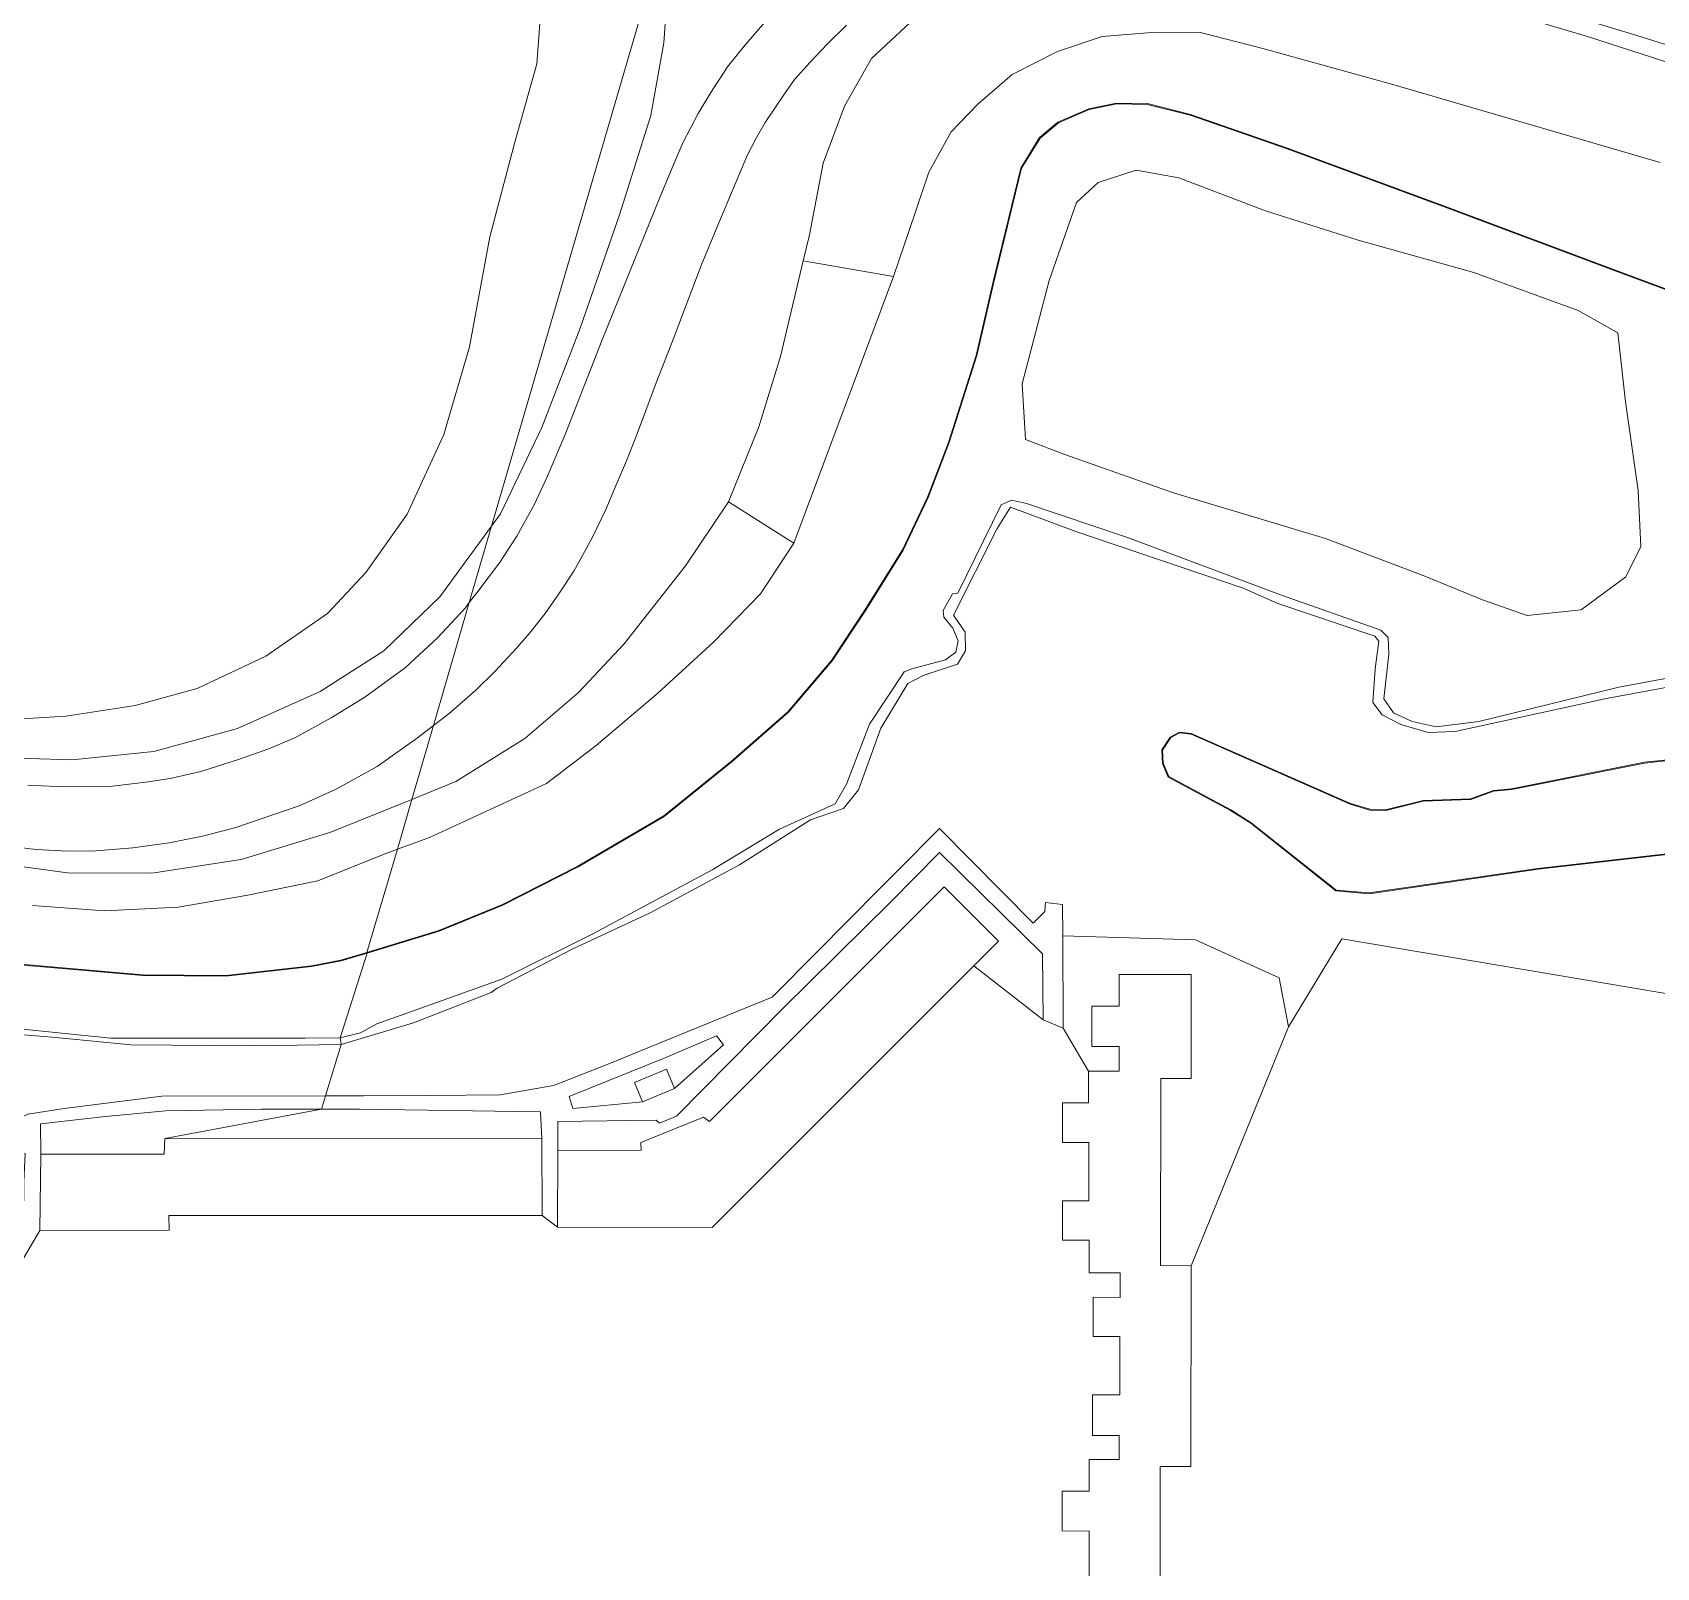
# Model space of a CAD drawing. Header units: metres. Extents: x 112942 to 118371, y 496117 to 499046.
# Drawn here: x 114960.1 to 115172.7, y 497473.6 to 497674.5 of the extents above; entities that cross this region are included whole.
import ezdxf

# ---------------------------------------------------------------- set-up
doc = ezdxf.new("R2010")
doc.units = ezdxf.units.M
doc.layers.add('B-WE-OG-TOPOKAART-G', color=253, linetype='Continuous', lineweight=18)

msp = doc.modelspace()

# ---------------------------------------------------------------- linework, layer by layer
at = {"layer": 'B-WE-OG-TOPOKAART-G'}
for points, elevation in [([(115028.823, 497518.133), (115028.86, 497528.163), (115039.778, 497528.185), (115039.748, 497529.206), (115047.927, 497532.525), (115048.7, 497531.971), (115079.428, 497562.644), (115086.519, 497555.554), (115083.294, 497552.329), (115049.053, 497518.095), (115028.823, 497518.133)], -0.436), ([(115039.941, 497534.534), (115038.889, 497537.071), (115043.071, 497538.805), (115044.123, 497536.269), (115039.941, 497534.534)], -0.401), ([(115026.813, 497519.651), (114977.959, 497519.654), (114977.981, 497517.725), (114961.068, 497517.7), (114961.192, 497527.677), (114977.358, 497527.688), (114977.45, 497529.732), (115026.775, 497529.666), (115026.813, 497519.651)], -0.484)]:
    msp.add_lwpolyline(points, close=True, dxfattribs=dict(at, elevation=elevation))
at = {"layer": 'B-WE-OG-TOPOKAART-G', "elevation": -0.524}
msp.add_lwpolyline([(115098.41, 497470.804), (115098.418, 497478.352), (115094.87, 497478.357), (115094.876, 497483.566), (115098.393, 497483.562), (115098.398, 497487.716), (115102.335, 497487.711), (115102.339, 497490.863), (115098.839, 497490.867), (115098.845, 497496.172), (115102.409, 497496.167), (115102.418, 497503.813), (115098.913, 497503.817), (115098.919, 497508.938), (115102.439, 497508.934), (115102.442, 497512.135), (115098.408, 497512.139), (115098.413, 497516.408), (115094.921, 497516.412), (115094.927, 497521.575), (115098.365, 497521.571), (115098.373, 497529.216), (115094.912, 497529.22), (115094.918, 497534.407), (115098.328, 497534.403), (115098.333, 497538.534), (115102.309, 497538.53), (115102.313, 497541.747), (115098.73, 497541.751), (115098.736, 497547.064), (115102.345, 497547.06), (115102.35, 497551.204), (115111.749, 497551.193), (115111.733, 497537.578), (115107.775, 497537.582), (115107.747, 497513.084), (115111.749, 497513.079), (115111.749, 497513.079), (115111.719, 497486.802), (115107.702, 497486.806), (115107.665, 497455.047)], dxfattribs=at)
at = {"layer": 'B-WE-OG-TOPOKAART-G'}
for points in [[(114958.054, 497721.998, -0.173), (114966.082, 497718.248, -0.145), (114975.684, 497712.538, -0.235), (114995.515, 497700.972, -0.256), (115011.414, 497693.367, -0.273), (115020.04, 497687.586, -0.257), (115024.052, 497682.406, -0.21), (115026.537, 497676.284, -0.063), (115026.094, 497670.355, 0.2), (115023.222, 497660.128, -0.121), (115019.976, 497647.737, -0.211), (115017.314, 497633.355, -0.274), (115013.957, 497621.884, -0.293), (115009.159, 497611.444, -0.367), (115003.747, 497603.786, -0.507), (114998.736, 497598.447, -0.523), (114990.626, 497592.834, -0.39), (114981.674, 497588.619, -0.307), (114973.546, 497586.386, -0.367), (114964.461, 497585.002, -0.34), (114951.466, 497584.219, -0.34)], [(114951.466, 497584.219, -0.34), (114964.461, 497585.002, -0.34), (114973.546, 497586.386, -0.367), (114981.674, 497588.619, -0.307), (114990.626, 497592.834, -0.39), (114998.736, 497598.447, -0.523), (115003.747, 497603.786, -0.507), (115009.159, 497611.444, -0.367), (115013.957, 497621.884, -0.293), (115017.314, 497633.355, -0.274), (115019.976, 497647.737, -0.211), (115023.222, 497660.128, -0.121), (115026.094, 497670.355, 0.2), (115026.537, 497676.284, -0.063), (115024.052, 497682.406, -0.21), (115020.04, 497687.586, -0.257), (115011.414, 497693.367, -0.273), (114995.515, 497700.972, -0.256), (114975.684, 497712.538, -0.235), (114966.082, 497718.248, -0.145), (114958.054, 497721.998, -0.173)], [(115042.338, 497685.771, 5.28), (115020.197, 497609.865, 2.693), (115013.417, 497600.597, 2.137), (115006.082, 497593.557, 1.92), (114997.776, 497588.23, 1.49), (114986.919, 497583.384, 1.34), (114975.993, 497580.388, 0.9), (114965.256, 497579.27, 0.73), (114953.953, 497579.65, 0.633)], [(115021.377, 497611.478, 2.79), (115020.197, 497609.865, 2.693), (115042.338, 497685.771, 5.28), (115043.307, 497681.287, 5.167), (115042.754, 497673.124, 4.88), (115041.042, 497663.598, 4.807), (115036.91, 497650.468, 4.693), (115031.785, 497635.777, 3.953), (115026.769, 497622.778, 3.427), (115021.377, 497611.478, 2.79)], [(115056.212, 497676.12, 5.965), (115053.239, 497672.701, 5.857), (115051.07, 497669.997, 5.785), (115048.88, 497666.61, 5.68), (115047.231, 497663.894, 5.614), (115045.234, 497660.033, 5.473), (115043.826, 497656.782, 5.362), (115042.219, 497652.886, 5.239), (115038.292, 497643.181, 4.873), (115034.663, 497634.242, 4.474), (115029.835, 497621.854, 3.895), (115027.487, 497616.323, 3.715), (115025.81, 497612.76, 3.547), (115023.483, 497608.575, 3.364), (115021.209, 497605.05, 3.22), (115018.282, 497601.157, 3.004), (115017.278, 497599.86, 2.871), (115020.197, 497609.865, 2.693), (115021.377, 497611.478, 2.79), (115026.769, 497622.778, 3.427), (115031.785, 497635.777, 3.953), (115036.91, 497650.468, 4.693), (115041.042, 497663.598, 4.807), (115042.754, 497673.124, 4.88), (115043.307, 497681.287, 5.167)], [(115076.846, 497677.52, 5.32), (115069.919, 497671.088, 5.04), (115066.373, 497664.842, 4.847), (115063.605, 497657.396, 4.603), (115061.788, 497648.012, 4.35), (115060.978, 497644.594, 4.245), (115058.013, 497632.086, 3.863), (115055.177, 497622.859, 3.693), (115051.179, 497613.045, 3.533), (115045.561, 497604.66, 3.063), (115037.566, 497594.476, 2.53), (115031.589, 497588.078, 2.157), (115024.563, 497582.095, 1.853), (115015.527, 497576.431, 1.777), (115009.767, 497574.11, 1.712), (115012.584, 497583.766, 2.813), (115014.657, 497585.369, 2.896), (115018.123, 497588.418, 2.998), (115020.607, 497590.864, 3.145), (115023.467, 497593.919, 3.304), (115025.185, 497595.898, 3.424), (115027.208, 497598.455, 3.526), (115029.002, 497600.994, 3.664), (115030.954, 497603.989, 3.802), (115032.305, 497606.407, 3.868), (115033.383, 497608.446, 3.988), (115035.161, 497612.049, 4.132), (115036.5, 497615.259, 4.231), (115037.834, 497618.436, 4.33), (115039.278, 497622.065, 4.471), (115041.735, 497628.607, 4.627), (115044.1, 497634.658, 4.738), (115047.601, 497644.001, 4.87), (115049.949, 497649.549, 4.99), (115053.67, 497658.463, 5.215), (115054.84, 497660.649, 5.254), (115055.996, 497662.697, 5.278), (115058.459, 497666.338, 5.407), (115059.853, 497668.309, 5.479), (115061.892, 497670.579, 5.545), (115064.157, 497672.984, 5.59), (115066.651, 497675.444, 5.68)], [(115173.152, 497657.452, 0.139), (115138.162, 497667.672, 0.058), (115121.138, 497672.39, -0.179), (115112.956, 497674.459, -0.2), (115106.044, 497674.419, -0.356), (115100.124, 497673.943, -0.338), (115094.261, 497672.001, -0.371), (115088.332, 497668.97, -0.455), (115083.838, 497665.099, -0.416), (115080.345, 497661.487, -0.482), (115077.414, 497656.176, -0.482), (115075.636, 497650.882, -0.347), (115072.816, 497642.543, -0.455), (115060.978, 497644.594, 4.245), (115061.788, 497648.012, 4.35), (115063.605, 497657.396, 4.603), (115066.373, 497664.842, 4.847), (115069.919, 497671.088, 5.04), (115076.846, 497677.52, 5.32)], [(115150.389, 497677.86, 6.003), (115163.766, 497673.898, 6.263), (115177.674, 497669.413, 6.29)], [(115177.674, 497669.413, 6.29), (115163.766, 497673.898, 6.263), (115150.389, 497677.86, 6.003)], [(115160.394, 497677.026, 6.631), (115169.381, 497674.293, 6.682), (115178.008, 497671.584, 6.769)], [(115178.008, 497671.584, 6.769), (115169.381, 497674.293, 6.682), (115160.394, 497677.026, 6.631)], [(115066.651, 497675.444, 5.68), (115064.157, 497672.984, 5.59), (115061.892, 497670.579, 5.545), (115059.853, 497668.309, 5.479), (115058.459, 497666.338, 5.407), (115055.996, 497662.697, 5.278), (115054.84, 497660.649, 5.254), (115053.67, 497658.463, 5.215), (115049.949, 497649.549, 4.99), (115047.601, 497644.001, 4.87), (115044.1, 497634.658, 4.738), (115041.735, 497628.607, 4.627), (115039.278, 497622.065, 4.471), (115037.834, 497618.436, 4.33), (115036.5, 497615.259, 4.231), (115035.161, 497612.049, 4.132), (115033.383, 497608.446, 3.988), (115032.305, 497606.407, 3.868), (115030.954, 497603.989, 3.802), (115029.002, 497600.994, 3.664), (115027.208, 497598.455, 3.526), (115025.185, 497595.898, 3.424), (115023.467, 497593.919, 3.304), (115020.607, 497590.864, 3.145), (115018.123, 497588.418, 2.998), (115014.657, 497585.369, 2.896), (115012.584, 497583.766, 2.813), (115017.278, 497599.86, 2.871), (115018.282, 497601.157, 3.004), (115021.209, 497605.05, 3.22), (115023.483, 497608.575, 3.364), (115025.81, 497612.76, 3.547), (115027.487, 497616.323, 3.715), (115029.835, 497621.854, 3.895), (115034.663, 497634.242, 4.474), (115038.292, 497643.181, 4.873), (115042.219, 497652.886, 5.239), (115043.826, 497656.782, 5.362), (115045.234, 497660.033, 5.473), (115047.231, 497663.894, 5.614), (115048.88, 497666.61, 5.68), (115051.07, 497669.997, 5.785), (115053.239, 497672.701, 5.857), (115056.212, 497676.12, 5.965)], [(115187.702, 497635.8, -0.871), (115166.789, 497643.531, -0.871), (115145.378, 497651.588, -0.871), (115124.351, 497659.355, -0.871), (115111.647, 497663.738, -0.871), (115106.022, 497665.164, -0.871), (115101.986, 497665.247, -0.871), (115098.376, 497664.489, -0.871), (115094.315, 497662.756, -0.871), (115091.916, 497660.732, -0.871), (115089.457, 497656.738, -0.871), (115085.806, 497641.651, -0.871), (115083.616, 497632.223, -0.871), (115079.994, 497620.835, -0.871), (115077.231, 497613.671, -0.871), (115073.966, 497606.762, -0.871), (115069.098, 497598.939, -0.871), (115064.697, 497592.288, -0.871), (115058.962, 497585.58, -0.871), (115051.601, 497579.125, -0.871), (115042.744, 497571.955, -0.871), (115031.478, 497565.348, -0.871), (115021.61, 497560.353, -0.871), (115013.289, 497556.967, -0.871), (115003.869, 497554.082, -0.871), (115007.863, 497567.579, -0.031), (115012.089, 497569.137, -0.017), (115027.38, 497576.169, -0.119), (115033.895, 497581.173, -0.233), (115041.946, 497588.02, -0.296), (115049.3, 497594.708, -0.338), (115055.387, 497601.008, -0.44), (115059.744, 497607.639, -0.535), (115072.816, 497642.543, -0.455), (115075.636, 497650.882, -0.347), (115077.414, 497656.176, -0.482), (115080.345, 497661.487, -0.482), (115083.838, 497665.099, -0.416), (115088.332, 497668.97, -0.455), (115094.261, 497672.001, -0.371), (115100.124, 497673.943, -0.338), (115106.044, 497674.419, -0.356), (115112.956, 497674.459, -0.2), (115121.138, 497672.39, -0.179), (115138.162, 497667.672, 0.058), (115173.152, 497657.452, 0.139)], [(115183.526, 497591.717, -1.091), (115167.716, 497588.792, -1.091), (115149.417, 497584.313, -1.091), (115143.83, 497583.601, -1.091), (115140.666, 497584.312, -1.091), (115138.232, 497585.431, -1.091), (115136.983, 497587.266, -1.091), (115137.642, 497593.116, -1.091), (115137.523, 497595.314, -1.091), (115136.566, 497596.249, -1.091), (115123.44, 497600.869, -1.091), (115103.4, 497608.394, -1.091), (115090.188, 497612.812, -1.091), (115088.244, 497613.286, -1.091), (115086.88, 497612.64, -1.091), (115081.204, 497601.089, -1.091), (115080.51, 497600.991, -1.091), (115079.288, 497598.817, -1.091), (115079.401, 497597.955, -1.091), (115080.544, 497596.535, -1.091), (115081.25, 497594.852, -1.091), (115080.956, 497593.374, -1.091), (115079.595, 497592.372, -1.091), (115075.184, 497591.179, -1.091), (115074.201, 497590.786, -1.091), (115069.645, 497583.945, -1.091), (115066.631, 497576.088, -1.091), (115065.147, 497573.514, -1.091), (115057.868, 497570.206, -1.091), (115049.135, 497564.927, -1.091), (115033.445, 497556.513, -1.091), (115021.515, 497550.567, -1.091), (115010.939, 497546.766, -1.091), (115005.178, 497544.741, -1.091), (115003.023, 497543.561, -1.091), (115000.371, 497542.908, -1.091), (115003.898, 497553.986, -1.091), (115013.323, 497556.873, -1.091), (115021.651, 497560.262, -1.091), (115031.526, 497565.26, -1.091), (115042.801, 497571.873, -1.091), (115051.665, 497579.049, -1.091), (115059.033, 497585.51, -1.091), (115064.777, 497592.228, -1.091), (115069.182, 497598.885, -1.091), (115074.054, 497606.714, -1.091), (115077.323, 497613.632, -1.091), (115080.088, 497620.802, -1.091), (115083.713, 497632.196, -1.091), (115085.903, 497641.628, -1.091), (115089.55, 497656.699, -1.091), (115091.993, 497660.666, -1.091), (115094.368, 497662.67, -1.091), (115098.406, 497664.393, -1.091), (115101.995, 497665.147, -1.091), (115106.009, 497665.064, -1.091), (115111.618, 497663.642, -1.091), (115124.317, 497659.261, -1.091)], [(115187.667, 497635.706, -1.091), (115166.754, 497643.437, -1.091), (115145.343, 497651.494, -1.091), (115124.317, 497659.261, -1.091), (115111.618, 497663.642, -1.091), (115106.009, 497665.064, -1.091), (115101.995, 497665.147, -1.091), (115098.406, 497664.393, -1.091), (115094.368, 497662.67, -1.091), (115091.993, 497660.666, -1.091), (115089.55, 497656.699, -1.091), (115085.903, 497641.628, -1.091), (115083.713, 497632.196, -1.091), (115080.088, 497620.802, -1.091), (115077.323, 497613.632, -1.091), (115074.054, 497606.714, -1.091), (115069.182, 497598.885, -1.091), (115064.777, 497592.228, -1.091), (115059.033, 497585.51, -1.091), (115051.665, 497579.049, -1.091), (115042.801, 497571.873, -1.091), (115031.526, 497565.26, -1.091), (115021.651, 497560.262, -1.091), (115013.323, 497556.873, -1.091), (115003.898, 497553.986, -1.091), (115003.869, 497554.082, -0.871), (115013.289, 497556.967, -0.871), (115021.61, 497560.353, -0.871), (115031.478, 497565.348, -0.871), (115042.744, 497571.955, -0.871), (115051.601, 497579.125, -0.871), (115058.962, 497585.58, -0.871), (115064.697, 497592.288, -0.871), (115069.098, 497598.939, -0.871), (115073.966, 497606.762, -0.871), (115077.231, 497613.671, -0.871), (115079.994, 497620.835, -0.871), (115083.616, 497632.223, -0.871), (115085.806, 497641.651, -0.871), (115089.457, 497656.738, -0.871), (115091.916, 497660.732, -0.871), (115094.315, 497662.756, -0.871), (115098.376, 497664.489, -0.871), (115101.986, 497665.247, -0.871), (115106.022, 497665.164, -0.871), (115111.647, 497663.738, -0.871), (115124.351, 497659.355, -0.871), (115145.378, 497651.588, -0.871), (115166.789, 497643.531, -0.871), (115187.702, 497635.8, -0.871)], [(115124.317, 497659.261, -1.091), (115145.343, 497651.494, -1.091), (115166.754, 497643.437, -1.091), (115187.667, 497635.706, -1.091)], [(115109.439, 497614.241, -0.983), (115095.098, 497619.293, -0.967), (115090.078, 497621.215, -1.037), (115089.651, 497628.485, -1.013), (115093.152, 497642.039, -1.06), (115096.748, 497652.244, -1.047), (115099.58, 497654.847, -1.017), (115104.56, 497656.479, -1.067), (115110.126, 497655.457, -1.07), (115121.485, 497651.128, -1.097), (115133.61, 497647.282, -1.07), (115148.763, 497643.046, -1.037), (115162.393, 497638.086, -1.07), (115167.59, 497635.15, -1.07), (115168.588, 497626.155, -1.037), (115170.25, 497614.535, -1), (115170.601, 497607.225, -1.02), (115168.644, 497603.219, -1.053), (115162.786, 497598.919, -1.05), (115155.73, 497598.181, -1.05), (115149.862, 497600.215, -1.047), (115142.319, 497603.33, -1.043), (115129.351, 497608.234, -1.01), (115109.439, 497614.241, -0.983)], [(115109.439, 497614.241, -0.983), (115129.351, 497608.234, -1.01), (115142.319, 497603.33, -1.043), (115149.862, 497600.215, -1.047), (115155.73, 497598.181, -1.05), (115162.786, 497598.919, -1.05), (115168.644, 497603.219, -1.053), (115170.601, 497607.225, -1.02), (115170.25, 497614.535, -1), (115168.588, 497626.155, -1.037), (115167.59, 497635.15, -1.07), (115162.393, 497638.086, -1.07), (115148.763, 497643.046, -1.037), (115133.61, 497647.282, -1.07), (115121.485, 497651.128, -1.097), (115110.126, 497655.457, -1.07), (115104.56, 497656.479, -1.067), (115099.58, 497654.847, -1.017), (115096.748, 497652.244, -1.047), (115093.152, 497642.039, -1.06), (115089.651, 497628.485, -1.013), (115090.078, 497621.215, -1.037), (115095.098, 497619.293, -0.967), (115109.439, 497614.241, -0.983)], [(115059.744, 497607.639, -0.535), (115051.179, 497613.045, 3.533), (115055.177, 497622.859, 3.693), (115058.013, 497632.086, 3.863), (115060.978, 497644.594, 4.245), (115072.816, 497642.543, -0.455), (115059.744, 497607.639, -0.535)], [(115184.242, 497590.682, -0.731), (115166.101, 497587.315, -0.696), (115146.321, 497582.997, -0.731), (115142.761, 497582.881, -0.731), (115139.185, 497583.921, -0.731), (115136.729, 497585.168, -0.731), (115135.52, 497586.792, -0.731), (115135.836, 497591.187, -0.731), (115136.321, 497594.826, -0.65), (115135.79, 497595.482, -0.65), (115123.1, 497599.745, -0.65), (115118.537, 497601.768, -0.839), (115096.658, 497609.173, -0.796), (115088.116, 497612.336, -0.842), (115086.355, 497609.573, -0.842), (115080.637, 497598.203, -0.902), (115082.179, 497596.001, -0.902), (115082.197, 497593.547, -0.805), (115081.153, 497591.789, -0.805), (115076.672, 497590.319, -0.765), (115074.673, 497589.296, -0.765), (115071.145, 497583.439, -0.748), (115068.223, 497575.346, -0.725), (115066.252, 497572.914, -0.751), (115061.933, 497571.417, -0.751), (115052.648, 497565.535, -0.745), (115040.951, 497559.273, -0.814), (115030.734, 497554.493, -0.802), (115020.912, 497549.389, -0.791), (115020.144, 497548.831, -0.642), (115009.956, 497544.859, -0.642), (115000.505, 497542.028, -0.627), (115000.371, 497542.908, -1.091), (115003.023, 497543.561, -1.091), (115005.178, 497544.741, -1.091), (115010.939, 497546.766, -1.091), (115021.515, 497550.567, -1.091), (115033.445, 497556.513, -1.091), (115049.135, 497564.927, -1.091), (115057.868, 497570.206, -1.091), (115065.147, 497573.514, -1.091), (115066.631, 497576.088, -1.091), (115069.645, 497583.945, -1.091), (115074.201, 497590.786, -1.091), (115075.184, 497591.179, -1.091), (115079.595, 497592.372, -1.091), (115080.956, 497593.374, -1.091), (115081.25, 497594.852, -1.091), (115080.544, 497596.535, -1.091), (115079.401, 497597.955, -1.091), (115079.288, 497598.817, -1.091), (115080.51, 497600.991, -1.091), (115081.204, 497601.089, -1.091), (115086.88, 497612.64, -1.091), (115088.244, 497613.286, -1.091), (115090.188, 497612.812, -1.091), (115103.4, 497608.394, -1.091), (115123.44, 497600.869, -1.091), (115136.566, 497596.249, -1.091), (115137.523, 497595.314, -1.091), (115137.642, 497593.116, -1.091), (115136.983, 497587.266, -1.091), (115138.232, 497585.431, -1.091), (115140.666, 497584.312, -1.091), (115143.83, 497583.601, -1.091), (115149.417, 497584.313, -1.091), (115167.716, 497588.792, -1.091), (115183.526, 497591.717, -1.091)], [(115009.767, 497574.11, 1.712), (115015.527, 497576.431, 1.777), (115024.563, 497582.095, 1.853), (115031.589, 497588.078, 2.157), (115037.566, 497594.476, 2.53), (115045.561, 497604.66, 3.063), (115051.179, 497613.045, 3.533), (115059.744, 497607.639, -0.535), (115055.387, 497601.008, -0.44), (115049.3, 497594.708, -0.338), (115041.946, 497588.02, -0.296), (115033.895, 497581.173, -0.233), (115027.38, 497576.169, -0.119), (115012.089, 497569.137, -0.017), (115007.863, 497567.579, -0.031), (115009.767, 497574.11, 1.712)], [(115252.424, 497535.432, -0.696), (115131.485, 497555.873, -0.893), (115124.472, 497544.331, -0.582), (115123.261, 497550.756, -0.559), (115112.309, 497555.732, -0.487), (115094.943, 497556.232, -0.53), (115094.917, 497560.35, -0.517), (115092.681, 497560.593, -0.527), (115092.62, 497559.429, -0.57), (115091.084, 497557.919, -0.597), (115078.828, 497570.28, -0.737), (115077.122, 497568.575, -0.896), (115075.143, 497566.596, -0.737), (115070.998, 497562.452, -0.597), (115062.778, 497554.115, -0.577), (115056.925, 497548.212, -0.61), (115043.949, 497542.964, -0.577), (115035.542, 497539.504, -0.617), (115029.415, 497537.083, -0.641), (115028.31, 497536.646, -0.59), (115021.378, 497535.435, -0.617), (115012.254, 497535.332, -0.64), (115003.45, 497535.311, -0.713), (114998.447, 497535.301, -0.709), (115000.505, 497542.028, -0.627), (115009.956, 497544.859, -0.642), (115020.144, 497548.831, -0.642), (115020.912, 497549.389, -0.791), (115030.734, 497554.493, -0.802), (115040.951, 497559.273, -0.814), (115052.648, 497565.535, -0.745), (115061.933, 497571.417, -0.751), (115066.252, 497572.914, -0.751), (115068.223, 497575.346, -0.725), (115071.145, 497583.439, -0.748), (115074.673, 497589.296, -0.765), (115076.672, 497590.319, -0.765), (115081.153, 497591.789, -0.805), (115082.197, 497593.547, -0.805), (115082.179, 497596.001, -0.902), (115080.637, 497598.203, -0.902), (115086.355, 497609.573, -0.842), (115088.116, 497612.336, -0.842), (115096.658, 497609.173, -0.796), (115118.537, 497601.768, -0.839), (115123.1, 497599.745, -0.65), (115135.79, 497595.482, -0.65), (115136.321, 497594.826, -0.65), (115135.836, 497591.187, -0.731), (115135.52, 497586.792, -0.731), (115136.729, 497585.168, -0.731), (115139.185, 497583.921, -0.731), (115142.761, 497582.881, -0.731), (115146.321, 497582.997, -0.731), (115166.101, 497587.315, -0.696), (115184.242, 497590.682, -0.731)], [(114953.953, 497579.65, 0.633), (114965.256, 497579.27, 0.73), (114975.993, 497580.388, 0.9), (114986.919, 497583.384, 1.34), (114997.776, 497588.23, 1.49), (115006.082, 497593.557, 1.92), (115013.417, 497600.597, 2.137), (115020.197, 497609.865, 2.693), (115017.278, 497599.86, 2.871), (115016.728, 497599.148, 2.798), (115013.099, 497595.26, 2.642), (115008.921, 497591.374, 2.384), (115003.589, 497587.486, 2.135), (114999.215, 497584.789, 2), (114994.44, 497582.178, 1.805), (114990.91, 497580.691, 1.67), (114987.191, 497579.378, 1.592), (114982.162, 497577.777, 1.415), (114978.119, 497576.836, 1.352), (114974.953, 497576.382, 1.262), (114970.565, 497575.843, 1.109), (114963.241, 497575.793, 0.983), (114959.482, 497575.955, 0.905)], [(114959.482, 497575.955, 0.905), (114963.241, 497575.793, 0.983), (114970.565, 497575.843, 1.109), (114974.953, 497576.382, 1.262), (114978.119, 497576.836, 1.352), (114982.162, 497577.777, 1.415), (114987.191, 497579.378, 1.592), (114990.91, 497580.691, 1.67), (114994.44, 497582.178, 1.805), (114999.215, 497584.789, 2), (115003.589, 497587.486, 2.135), (115008.921, 497591.374, 2.384), (115013.099, 497595.26, 2.642), (115016.728, 497599.148, 2.798), (115017.278, 497599.86, 2.871), (115012.584, 497583.766, 2.813), (115010.485, 497582.143, 2.728), (115005.239, 497578.414, 2.453), (114999.858, 497575.453, 2.318), (114994.997, 497573.274, 2.15), (114986.734, 497570.43, 1.931), (114982.377, 497569.288, 1.82), (114977.99, 497568.443, 1.742), (114973.25, 497567.759, 1.613), (114968.412, 497567.361, 1.511), (114964.712, 497567.311, 1.43), (114960.597, 497567.566, 1.319), (114951.78, 497568.601, 1.04)], [(115012.584, 497583.766, 2.813), (115009.767, 497574.11, 1.712), (114999.011, 497569.774, 1.59), (114987.432, 497566.238, 1.387), (114975.739, 497564.448, 1.27), (114964.701, 497564.513, 1.1), (114949.296, 497566.593, 0.91)], [(114951.78, 497568.601, 1.04), (114960.597, 497567.566, 1.319), (114964.712, 497567.311, 1.43), (114968.412, 497567.361, 1.511), (114973.25, 497567.759, 1.613), (114977.99, 497568.443, 1.742), (114982.377, 497569.288, 1.82), (114986.734, 497570.43, 1.931), (114994.997, 497573.274, 2.15), (114999.858, 497575.453, 2.318), (115005.239, 497578.414, 2.453), (115010.485, 497582.143, 2.728), (115012.584, 497583.766, 2.813)], [(115174.538, 497579.33, -1.487), (115171.071, 497578.963, -1.487), (115153.688, 497575.495, -1.478), (115151.3, 497575.281, -1.478), (115148.312, 497574.185, -1.478), (115142.113, 497573.975, -1.478), (115137.2, 497572.74, -1.478), (115135.138, 497572.811, -1.478), (115132.593, 497573.571, -1.478), (115111.77, 497582.725, -1.492), (115110.221, 497582.91, -1.492), (115109.024, 497582.266, -1.492), (115107.905, 497580.586, -1.492), (115108.003, 497578.819, -1.492), (115108.733, 497577.021, -1.492), (115116.892, 497572.635, -1.492), (115119.565, 497570.977, -1.492), (115130.689, 497562.143, -1.492), (115135.038, 497561.767, -1.492), (115157.157, 497564.98, -1.492), (115181.662, 497567.753, -1.492)], [(115181.662, 497567.753, -1.492), (115157.157, 497564.98, -1.492), (115135.038, 497561.767, -1.492), (115130.689, 497562.143, -1.492), (115119.565, 497570.977, -1.492), (115116.892, 497572.635, -1.492), (115108.733, 497577.021, -1.492), (115108.003, 497578.819, -1.492), (115107.905, 497580.586, -1.492), (115109.024, 497582.266, -1.492), (115110.221, 497582.91, -1.492), (115111.77, 497582.725, -1.492), (115132.593, 497573.571, -1.478), (115135.138, 497572.811, -1.478), (115137.2, 497572.74, -1.478), (115142.113, 497573.975, -1.478), (115148.312, 497574.185, -1.478), (115151.3, 497575.281, -1.478), (115153.688, 497575.495, -1.478), (115171.071, 497578.963, -1.487), (115174.538, 497579.33, -1.487)], [(115174.54, 497579.229, -1.627), (115171.086, 497578.864, -1.627), (115153.702, 497575.396, -1.627), (115151.322, 497575.183, -1.627), (115148.332, 497574.086, -1.627), (115142.127, 497573.876, -1.627), (115137.21, 497572.639, -1.627), (115135.122, 497572.712, -1.627), (115132.558, 497573.477, -1.627), (115111.743, 497582.628, -1.627), (115110.241, 497582.807, -1.627), (115109.094, 497582.189, -1.627), (115108.006, 497580.558, -1.627), (115108.102, 497578.841, -1.627), (115108.812, 497577.092, -1.627), (115116.942, 497572.721, -1.627), (115119.623, 497571.059, -1.627), (115130.728, 497562.24, -1.627), (115135.035, 497561.867, -1.627), (115157.144, 497565.08, -1.627), (115181.649, 497567.852, -1.627)], [(115181.649, 497567.852, -1.627), (115157.144, 497565.08, -1.627), (115135.035, 497561.867, -1.627), (115130.728, 497562.24, -1.627), (115119.623, 497571.059, -1.627), (115116.942, 497572.721, -1.627), (115108.812, 497577.092, -1.627), (115108.102, 497578.841, -1.627), (115108.006, 497580.558, -1.627), (115109.094, 497582.189, -1.627), (115110.241, 497582.807, -1.627), (115111.743, 497582.628, -1.627), (115132.558, 497573.477, -1.627), (115135.122, 497572.712, -1.627), (115137.21, 497572.639, -1.627), (115142.127, 497573.876, -1.627), (115148.332, 497574.086, -1.627), (115151.322, 497575.183, -1.627), (115153.702, 497575.396, -1.627), (115171.086, 497578.864, -1.627), (115174.54, 497579.229, -1.627)], [(114949.296, 497566.593, 0.91), (114964.701, 497564.513, 1.1), (114975.739, 497564.448, 1.27), (114987.432, 497566.238, 1.387), (114999.011, 497569.774, 1.59), (115009.767, 497574.11, 1.712)], [(115009.767, 497574.11, 1.712), (115007.863, 497567.579, -0.031), (115005.932, 497566.868, -0.037), (114997.466, 497563.449, -0.1), (114988.311, 497561.568, -0.17), (114979.185, 497559.993, -0.193), (114969.55, 497559.503, -0.277), (114960.101, 497560.207, -0.387)], [(115078.828, 497570.28, -0.737), (115091.084, 497557.919, -0.597), (115092.62, 497559.429, -0.57), (115092.681, 497560.593, -0.527), (115094.917, 497560.35, -0.517), (115094.943, 497556.232, -0.53), (115095.021, 497544.154, -0.51), (115092.385, 497545.266, -0.507), (115092.284, 497553.888, -0.507), (115078.836, 497567.168, -0.703), (115072.42, 497560.645, -0.69), (115058.31, 497546.722, -0.673), (115044.38, 497532.638, -0.607), (115042.187, 497531.732, -0.553), (115041.72, 497532.124, -0.553), (115028.878, 497531.956, -0.555), (115028.86, 497528.163, -0.436), (115028.823, 497518.133, -0.436), (115026.813, 497519.651, -0.484), (115026.775, 497529.666, -0.484), (115026.609, 497533.218, -0.63), (115002.924, 497533.552, -0.743), (114997.938, 497533.553, -0.738), (114998.447, 497535.301, -0.709), (115003.45, 497535.311, -0.713), (115012.254, 497535.332, -0.64), (115021.378, 497535.435, -0.617), (115028.31, 497536.646, -0.59), (115029.415, 497537.083, -0.641), (115035.542, 497539.504, -0.617), (115043.949, 497542.964, -0.577), (115056.925, 497548.212, -0.61), (115062.778, 497554.115, -0.577), (115070.998, 497562.452, -0.597), (115075.143, 497566.596, -0.737), (115077.122, 497568.575, -0.896), (115078.828, 497570.28, -0.737)], [(114960.101, 497560.207, -0.387), (114969.55, 497559.503, -0.277), (114979.185, 497559.993, -0.193), (114988.311, 497561.568, -0.17), (114997.466, 497563.449, -0.1), (115005.932, 497566.868, -0.037), (115007.863, 497567.579, -0.031), (115003.869, 497554.082, -0.871), (115000.474, 497553.065, -0.926), (114996.62, 497552.345, -0.926), (114985.404, 497551.076, -0.926), (114974.567, 497551.151, -0.926), (114934.635, 497554.619, -0.926)], [(115028.86, 497528.163, -0.436), (115028.878, 497531.956, -0.555), (115041.72, 497532.124, -0.553), (115042.187, 497531.732, -0.553), (115044.38, 497532.638, -0.607), (115058.31, 497546.722, -0.673), (115072.42, 497560.645, -0.69), (115078.836, 497567.168, -0.703), (115092.284, 497553.888, -0.507), (115092.385, 497545.266, -0.507), (115083.294, 497552.329, -0.436), (115086.519, 497555.554, -0.436), (115079.428, 497562.644, -0.436), (115048.7, 497531.971, -0.436), (115047.927, 497532.525, -0.436), (115039.748, 497529.206, -0.436), (115039.778, 497528.185, -0.436), (115028.86, 497528.163, -0.436)], [(115124.472, 497544.331, -0.582), (115111.749, 497513.079, -0.524), (115107.747, 497513.084, -0.524), (115107.775, 497537.582, -0.524), (115111.733, 497537.578, -0.524), (115111.749, 497551.193, -0.524), (115102.35, 497551.204, -0.524), (115102.345, 497547.06, -0.524), (115098.736, 497547.064, -0.524), (115098.73, 497541.751, -0.524), (115102.313, 497541.747, -0.524), (115102.309, 497538.53, -0.524), (115098.333, 497538.534, -0.524), (115095.021, 497544.154, -0.51), (115094.943, 497556.232, -0.53), (115112.309, 497555.732, -0.487), (115123.261, 497550.756, -0.559), (115124.472, 497544.331, -0.582)], [(114934.635, 497554.619, -0.926), (114974.567, 497551.151, -0.926), (114985.404, 497551.076, -0.926), (114996.62, 497552.345, -0.926), (115000.474, 497553.065, -0.926), (115003.869, 497554.082, -0.871)], [(115003.869, 497554.082, -0.871), (115003.898, 497553.986, -1.091), (115000.497, 497552.967, -1.116), (114996.635, 497552.246, -1.116), (114985.41, 497550.976, -1.116), (114974.562, 497551.051, -1.116), (114934.64, 497554.518, -1.116)], [(114934.64, 497554.518, -1.116), (114974.562, 497551.051, -1.116), (114985.41, 497550.976, -1.116), (114996.635, 497552.246, -1.116), (115000.497, 497552.967, -1.116), (115003.898, 497553.986, -1.091)], [(115003.898, 497553.986, -1.091), (115000.371, 497542.908, -1.091), (114995.801, 497542.86, -1.116), (114970.379, 497542.863, -1.116), (114951.518, 497544.765, -1.116)], [(114947.457, 497544.256, -0.834), (114963.146, 497542.955, -0.868), (114972.999, 497541.996, -0.839)], [(115000.371, 497542.908, -1.091), (115000.505, 497542.028, -0.627), (114989.013, 497541.854, -0.839), (114972.999, 497541.996, -0.839), (114963.146, 497542.955, -0.868), (114947.457, 497544.256, -0.834)], [(114951.518, 497544.765, -1.116), (114970.379, 497542.863, -1.116), (114995.801, 497542.86, -1.116), (115000.371, 497542.908, -1.091)], [(115039.941, 497534.534, -0.401), (115030.844, 497533.635, -0.494), (115030.364, 497535.206, -0.643), (115043.016, 497540.344, -0.64), (115049.636, 497543.158, -0.63), (115050.554, 497542.002, -0.63), (115044.123, 497536.269, -0.401), (115043.071, 497538.805, -0.401), (115038.889, 497537.071, -0.401), (115039.941, 497534.534, -0.401)], [(115030.364, 497535.206, -0.643), (115030.844, 497533.635, -0.494), (115039.941, 497534.534, -0.401), (115044.123, 497536.269, -0.401), (115050.554, 497542.002, -0.63), (115049.636, 497543.158, -0.63), (115043.016, 497540.344, -0.64), (115030.364, 497535.206, -0.643)], [(114972.999, 497541.996, -0.839), (114989.013, 497541.854, -0.839), (115000.505, 497542.028, -0.627), (114998.447, 497535.301, -0.709), (114977.016, 497535.258, -0.69), (114964.255, 497533.663, -0.68), (114959.502, 497532.922, -0.773)], [(114952.974, 497529.704, -0.777), (114959.502, 497532.922, -0.773), (114964.255, 497533.663, -0.68), (114977.016, 497535.258, -0.69), (114998.447, 497535.301, -0.709), (114997.938, 497533.553, -0.738), (114990.091, 497533.555, -0.73), (114977.54, 497533.352, -0.73), (114969.65, 497532.594, -0.727), (114961.177, 497531.659, -0.727), (114961.192, 497527.677, -0.484), (114961.068, 497517.7, -0.484), (114958.896, 497513.966, -0.6), (114958.974, 497524.047, -0.6), (114959.147, 497527.767, -0.612), (114926.704, 497527.717, -0.612), (114903.563, 497504.807, -0.613), (114900.134, 497504.455, -0.66), (114908.87, 497513.323, -0.61), (114918.595, 497523.055, -0.574), (114925.677, 497530.143, -0.593), (114947.883, 497529.798, -0.713), (114952.974, 497529.704, -0.777)], [(114977.54, 497533.352, -0.73), (114990.091, 497533.555, -0.73), (114997.938, 497533.553, -0.738), (114977.45, 497529.732, -0.484), (114977.358, 497527.688, -0.484), (114961.192, 497527.677, -0.484), (114961.177, 497531.659, -0.727), (114969.65, 497532.594, -0.727), (114977.54, 497533.352, -0.73)], [(115026.775, 497529.666, -0.484), (114977.45, 497529.732, -0.484), (114997.938, 497533.553, -0.738), (115002.924, 497533.552, -0.743), (115026.609, 497533.218, -0.63), (115026.775, 497529.666, -0.484)]]:
    msp.add_polyline3d(points, dxfattribs=at)

doc.saveas('drawing.dxf')
